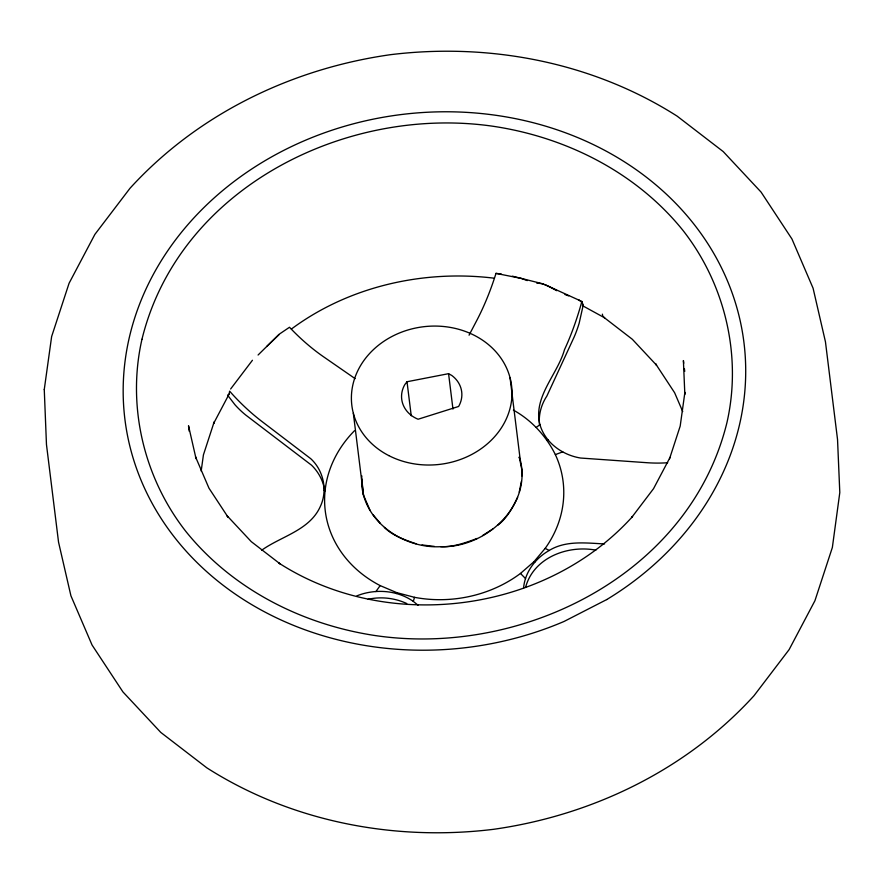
<?xml version="1.0" encoding="UTF-8"?>
<svg xmlns="http://www.w3.org/2000/svg" width="884" height="884" viewBox="0 0 884 884"><rect width="100%" height="100%" fill="white"/><g stroke="black" fill="none" stroke-linecap="round" stroke-linejoin="round"><path stroke-width="1.33" d="M361.843 475.923C358.407 518.135 401.424 548.876 440.641 546.688C485.283 548.213 532.002 506.333 520.223 459.768L510.079 377.877M521.914 475.957L522.013 470.498L519.295 457.194M434.376 546.411L422.022 544.942M544.456 284.438L581.849 301.455L583.009 304.903L582.755 307.19L579.153 323.268A31.934 7.647 -72.4 0 1 574.147 337.014L546.853 396.087C541.339 404.419 538.511 414.474 539.45 424.464M201.176 471.039L203.43 454.851L214.138 421.988L213.541 423.613L229.155 394.032L229.608 391.126L230.658 392.341A79.317 26.619 45.9 0 0 262.194 421.679L310.748 458.697C323.677 470.608 327.853 490.598 320.295 506.554C309.566 530.422 281.112 536.245 261.62 550.268M523.582 588.07C524.875 572.302 535.262 558.489 548.732 550.743C565.594 540.19 585.805 543.063 604.557 543.925M418.044 605.231L413.325 601.407L414.519 597.33A119.826 103.174 -7.1 0 0 520.477 573.44L533.947 561.716L545.196 548.378A119.826 103.174 -7.1 0 0 555.351 454.608C546.157 436.044 531.549 420.154 513.372 410.099M669.475 458.962L680.194 426.088L684.89 392.363L684.835 394.275L683.398 360.562L683.73 363.269M525.604 587.252C533.638 557.539 567.749 544.831 595.86 550.146M396.319 593.54L396.761 592.645L414.519 597.33M469.061 335.191L476.542 320.903A79.019 20.542 -70 0 0 495.99 273.377L501.25 273.996M517.626 497.416C512.554 507.77 507.007 518.245 497.604 525.35M670.083 457.337L653.552 488.653L631.651 517.516L632.568 516.488C545.417 613.032 388.164 633.496 278.935 563.097L280.062 563.848L251.288 541.66L227.055 515.726L228.017 517.14L208.978 488.189L195.53 456.851L196.049 458.685L188.524 425.779L189.187 431.182M375.899 591.573L380.164 585.595A119.826 103.174 -7.1 0 1 354.429 430.784M230.636 388.993L252.437 360.263M407.016 381.744L404.795 384.628A30.222 26.023 -7.1 0 0 418.088 419.237L458.619 406.474A30.222 26.023 -7.1 0 0 451.823 375.49L448.575 373.678L407.016 381.744L411.237 415.778M229.155 394.032L227.608 395.17L234.956 404.75A31.923 10.718 45.9 0 0 245.619 414.95L311.555 465.205C318.704 472.155 323.566 481.371 324.748 491.327M258.084 355.014L279.001 334.351L289.499 327.257L291.289 329.124A79.361 28.012 43.3 0 0 324.119 357.18L355.114 378.628M266.714 346.517L279.035 334.671M380.319 523.416L373.092 514.786M536.279 427.392L539.98 424.64M291.388 329.047C348.815 286.405 423.425 269.565 494.012 278.173M547.086 440.309L548.025 439.801M555.351 454.608L562.765 451.857M477.128 538.455C465.382 542.776 453.37 547.218 440.641 546.688M356.926 595.827C375.159 588.567 397.06 590.048 413.325 601.407M368.164 599.275C381.048 596.402 394.805 597.993 406.773 603.54M495.979 273.388L521.284 278.405L527.273 280.604M536.82 283.223C544.047 282.99 550.544 287.521 556.765 290.681M324.019 490.311L325.113 490.366M521.405 481.338L519.251 492.09M512.389 276.173L543.328 283.941M564.953 294.505L568.677 295.886M415.977 543.759C404.75 539.793 393.082 535.98 384.385 527.461M380.164 585.595L396.761 592.645M545.196 548.378L549.262 550.489M582.434 305.643L604.689 317.853L603.562 317.091L632.336 339.29L656.569 365.225L655.608 363.81L674.636 392.761L682.713 411.557M533.947 561.716L534.765 562.323M578.412 299.588L582.136 302.438M520.477 573.44L525.56 578.6M492.819 528.986L482.565 535.549M582.943 305.521L582.224 302.936M369.976 510.223L363.479 495.117L353.335 413.226M519.151 457.238L520.223 459.768M602.358 314.151L602.778 315.853M684.393 368.672L684.735 371.379M448.575 373.678L452.962 409.06M363.479 495.117L361.788 478.929M667.674 462.741A79.007 39.216 7.6 0 1 646.193 462.652L580.589 458.034C562.622 455.127 545.472 443.039 540.08 425.138C532.433 397.413 557.561 374.573 564.478 349.699A79.063 18.94 -72.4 0 0 581.86 301.455M44.266 389.524L46.465 444.497L58.543 542.157L70.919 595.794L92.058 645.022L122.931 691.918L160.789 732.427L206.856 767.853C291.51 821.811 394.408 841.457 493.537 829.314C592.402 815.324 686.327 769.92 753.975 695.752L789.103 649.63L814.926 600.722L832.363 547.461L839.8 492.576L837.535 439.503L825.457 341.843L813.081 288.206L791.942 238.978L761.069 192.082L723.211 151.573L677.144 116.147C592.49 62.189 489.592 42.542 390.463 54.686C291.598 68.676 197.673 114.08 130.025 188.248L94.897 234.37L69.074 283.278L51.637 336.539L44.266 389.524M141.959 339.29C126.743 406.054 143.816 477.813 185.96 531.56C232.625 589.451 302.626 624.679 375.512 635.607C522.742 657.121 689.807 574.07 726.935 422.629C742.151 355.876 725.079 284.107 682.934 230.359C636.27 172.468 566.268 137.241 493.382 126.313C346.152 104.798 179.087 187.861 141.959 339.29M606.744 599.562L564.069 621.452A311.886 268.504 -7.1 0 1 123.44 379.579A311.886 268.504 -7.1 0 1 587.219 141.727A311.886 268.504 -7.1 0 1 606.744 599.562M388.706 455.558A80.477 69.295 -7.1 0 0 511.958 395.866A80.477 69.295 -7.1 0 0 394.452 335.224A80.477 69.295 -7.1 0 0 388.706 455.558"/></g></svg>
